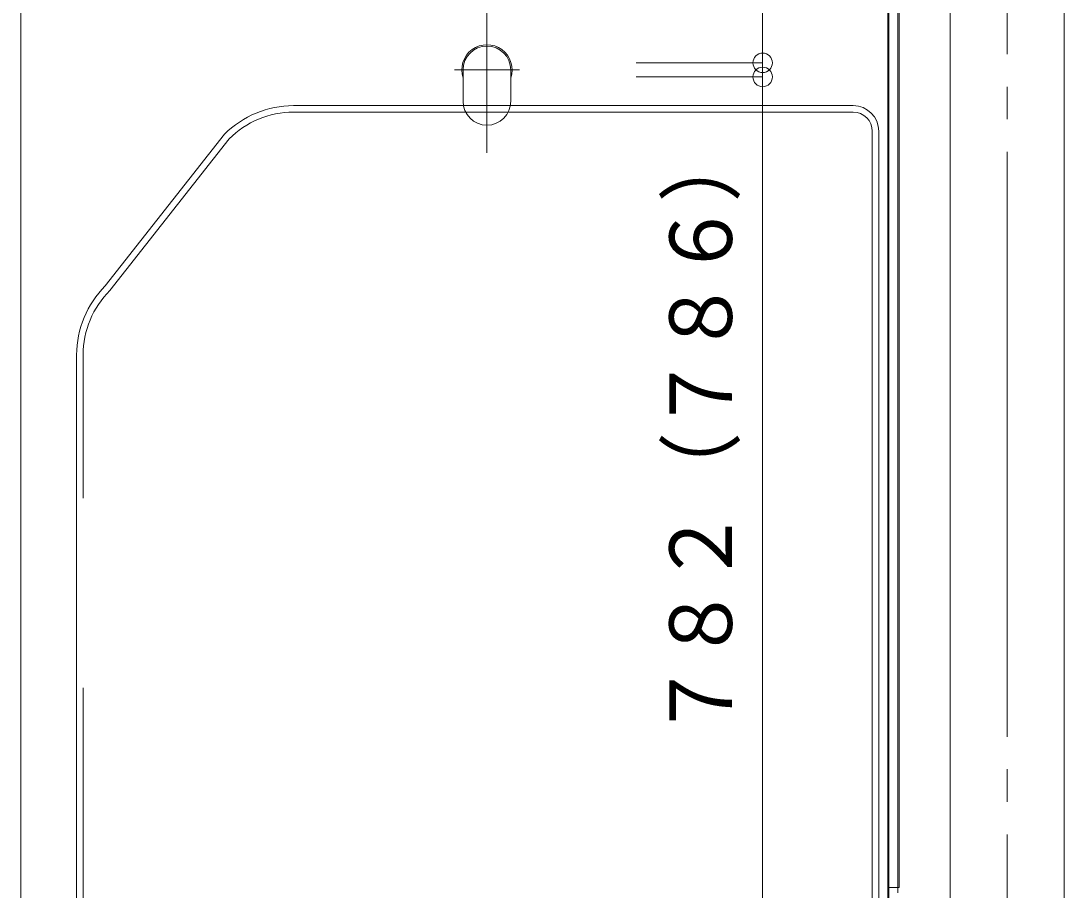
# Model space of a CAD drawing. Units: millimetres on the paper. Extents: x -305 to 305, y -152 to 152.
# Drawn here: x -206.09 to -174.01, y -75.77 to -49.03 of the extents above; entities that cross this region are included whole.
import ezdxf
from ezdxf.enums import TextEntityAlignment as Align

# ---------------------------------------------------------------- set-up
doc = ezdxf.new("R2010")
doc.units = ezdxf.units.MM
doc.linetypes.add('LONG_CHAIN', pattern=[21, 18, -1, 1, -1])
doc.layers.add('0-0_0', color=7, linetype='Continuous', lineweight=9)
doc.layers.add('0-1_VIEW0001', color=7, linetype='Continuous', lineweight=9)
doc.styles.add('ＭＳ ゴシック', font='')
doc.styles.get('ＭＳ ゴシック').set_extended_font_data('MS Gothic')

# ---------------------------------------------------------------- blocks, each defined once
blk = doc.blocks.new('_ORIGIN')
at = {"layer": '0-0_0'}
blk.add_line((0, 0), (-1, 0), dxfattribs=at)
blk.add_circle((0, 0), 0.5, dxfattribs=at)

msp = doc.modelspace()

# ---------------------------------------------------------------- linework, layer by layer
at = {"layer": '0-0_0'}
for p, q in [((-183.279, -49.72), (-183.279, -49.12)), ((-183.279, -50.754), (-183.279, -50.32)), ((-187.168, -50.754), (-183.279, -50.754)), ((-183.279, -76.354), (-183.279, -51.354)), ((-183.279, -51.354), (-183.279, -51.954))]:
    msp.add_line(p, q, dxfattribs=at)
msp.add_lwpolyline([(-187.168, -50.32), (-183.279, -50.32), (-183.279, -45.168)], dxfattribs=at)
at = {"layer": '0-1_VIEW0001'}
for p, q in [((-177.508, -11.054), (-177.508, -96.554)), ((-174.008, -11.054), (-174.008, -96.554)), ((-206.091, -25.187), (-206.091, -78.426)), ((-179.425, -25.187), (-179.425, -76.954)), ((-179.401, -25.187), (-179.401, -76.887)), ((-179.125, -25.187), (-179.125, -75.854)), ((-179.085, -25.187), (-179.085, -75.687)), ((-180.493, -51.637), (-197.708, -51.637)), ((-180.493, -51.837), (-197.708, -51.837)), ((-199.829, -52.516), (-203.496, -57.182)), ((-179.908, -77.037), (-179.908, -52.422)), ((-179.708, -77.07), (-179.708, -52.422)), ((-199.688, -52.657), (-203.355, -57.323)), ((-204.375, -77.07), (-204.375, -59.303)), ((-204.175, -63.716), (-204.175, -59.303)), ((-204.175, -77.037), (-204.175, -69.547)), ((-179.401, -75.687), (-179.125, -75.687)), ((-179.125, -75.687), (-179.085, -75.687))]:
    msp.add_line(p, q, dxfattribs=at)
at = {"layer": '0-1_VIEW0001', "linetype": 'LONG_CHAIN'}
msp.add_line((-175.758, -11.054), (-175.758, -106.887), dxfattribs=at)
at = {"layer": '0-1_VIEW0001', "color": 2, "linetype": 'LONG_CHAIN'}
for p, q in [((-191.758, -53.087), (-191.758, -48.654)), ((-190.758, -50.537), (-192.758, -50.537))]:
    msp.add_line(p, q, dxfattribs=at)
at = {"layer": '0-1_VIEW0001', "color": 2}
for p, q in [((-192.491, -51.504), (-192.491, -50.537)), ((-191.025, -51.504), (-191.025, -50.537))]:
    msp.add_line(p, q, dxfattribs=at)
for centre, radius, start, end in [((-191.758, -50.537), 0.775, 341.1268, 198.8732), ((-191.758, -50.537), 0.733, 0, 180), ((-191.758, -51.504), 0.733, 180, 0)]:
    msp.add_arc(centre, radius, start, end, dxfattribs=at)
at = {"layer": '0-1_VIEW0001'}
for centre, radius, start, end in [((-197.708, -54.637), 3, 90, 135), ((-180.493, -52.422), 0.785, 0, 90), ((-197.708, -54.637), 2.8, 90, 135), ((-180.493, -52.422), 0.585, 0, 90), ((-201.375, -59.303), 3, 135, 180), ((-201.375, -59.303), 2.8, 135, 180)]:
    msp.add_arc(centre, radius, start, end, dxfattribs=at)

# ---------------------------------------------------------------- block references
at = {"layer": '0-0_0', "xscale": 0.6, "yscale": 0.6}
for p, rotation in [((-183.279, -50.32), 270), ((-183.279, -50.754), 90), ((-183.279, -50.754), 90)]:
    msp.add_blockref('_ORIGIN', p, dxfattribs=dict(at, rotation=rotation))

# ---------------------------------------------------------------- texts
at = {"layer": '0-0_0', "style": 'ＭＳ ゴシック', "width": 0.9}
msp.add_text('７８２（７８６）', height=1.921, rotation=90, dxfattribs=at).set_placement((-183.647, -71.114), align=Align.BOTTOM_LEFT)

doc.saveas('drawing.dxf')
